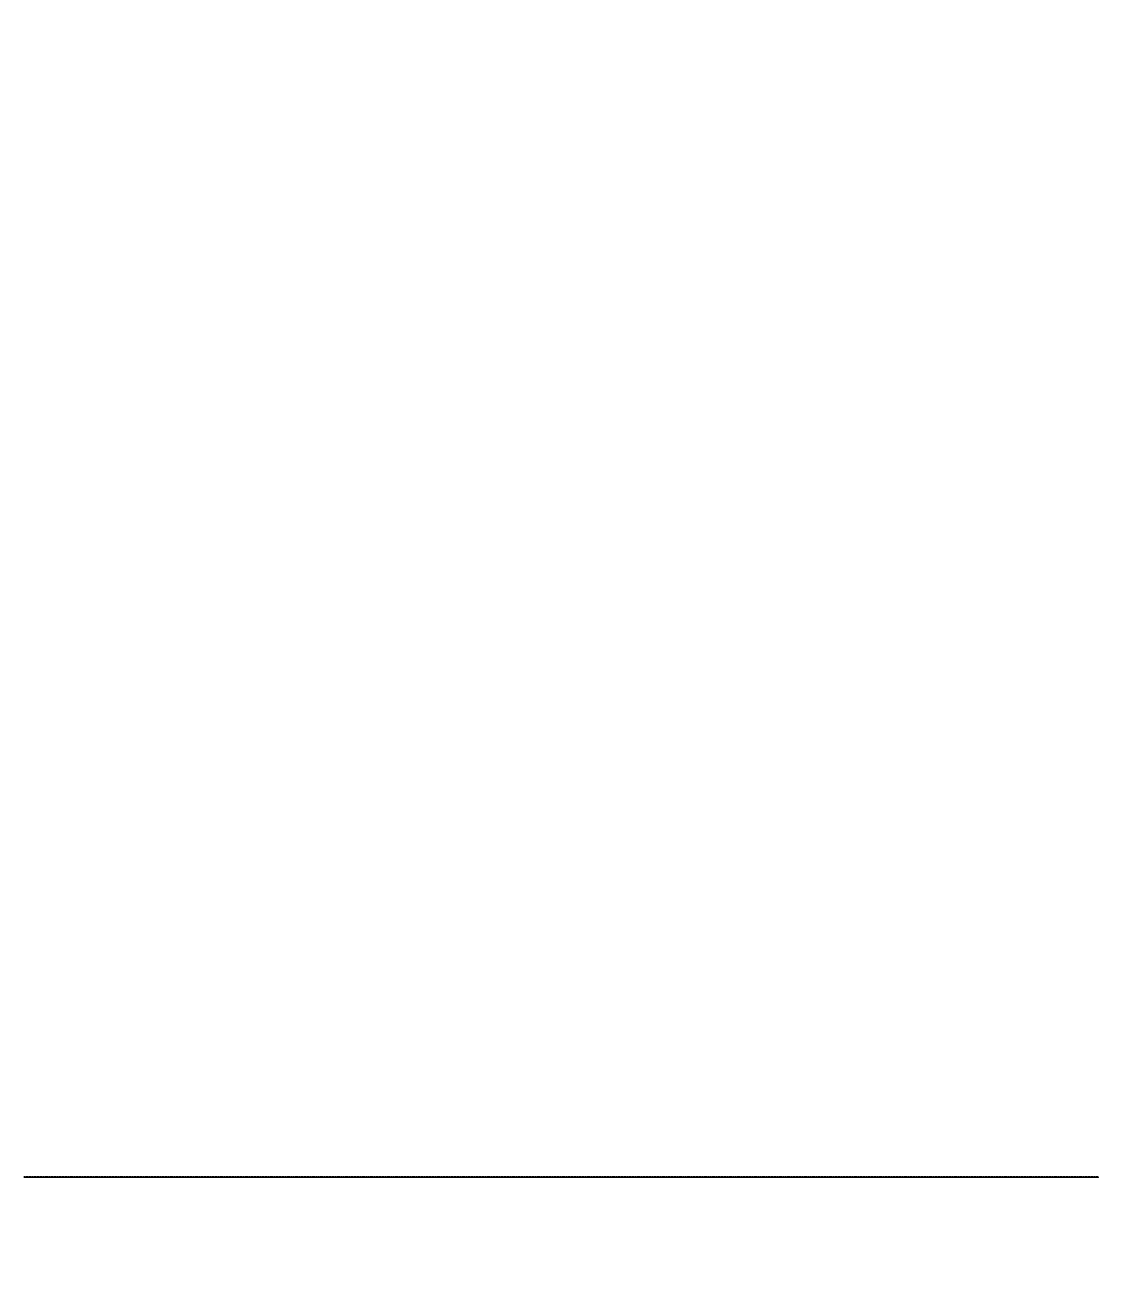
# Model space of a CAD drawing. Header units: millimetres. Extents: x 0 to 7618, y 0 to 6412.
# Drawn here: x 1889 to 2361, y 1346 to 1894 of the extents above; entities that cross this region are included whole.
import ezdxf

# ---------------------------------------------------------------- set-up
doc = ezdxf.new("R2010")
doc.units = ezdxf.units.MM
doc.styles.get("Standard").update_dxf_attribs({"font": 'arial.ttf'})
doc.dimstyles.new('ISO-25', dxfattribs={"dimtxt": 100, "dimasz": 100, "dimexe": 1.25, "dimexo": 0.625, "dimtad": 1, "dimtih": 1, "dimtoh": 1, "dimtxsty": 'Standard', "dimcen": 2.5, "dimadec": 0, "dimazin": 0, "dimtfac": 1, "dimtmove": 0, "dimatfit": 3, "dimfxl": 1, "dimfxlon": 1, "dimarcsym": 0})

# ---------------------------------------------------------------- blocks, each defined once
blk = doc.blocks.new('*D4')
at = {"color": 0, "lineweight": -2, "transparency": 16777216}
for p, q in [((1554.2, 902.31), (1554.2, 900.06)), ((1654.2, 901.31), (3557.48, 901.31)), ((3657.48, 902.31), (3657.48, 900.06))]:
    blk.add_line(p, q, dxfattribs=at)
at = {"color": 0, "transparency": 16777216}
for points in [[(1654.2, 917.97), (1654.2, 884.64), (1554.2, 901.31)], [(3557.48, 917.97), (3557.48, 884.64), (3657.48, 901.31)]]:
    blk.add_solid(points, dxfattribs=at)
at = {"layer": 'Defpoints', "color": 0, "transparency": 16777216}
for p in [(1554.2, 1594.38), (3657.48, 1547.63), (3657.48, 901.31)]:
    blk.add_point(p, dxfattribs=at)
at = {"color": 0, "transparency": 16777216, "insert": (2605.84, 966.02), "char_height": 100, "attachment_point": 5}
blk.add_mtext('2103,27 [6\'-11"]', dxfattribs=at)
blk = doc.blocks.new('*D18')
at = {"color": 0, "lineweight": -2, "transparency": 16777216}
for p, q in [((3475.51, 2734.23), (3657.48, 2859.13)), ((3657.48, 2859.13), (3657.48, 1696.15)), ((3475.51, 2735.23), (3475.51, 2734.23))]:
    blk.add_line(p, q, dxfattribs=at)
at = {"layer": 'Defpoints', "color": 0, "transparency": 16777216}
for p in [(3475.51, 2934.23), (3657.48, 2659.13), (0, 0)]:
    blk.add_point(p, dxfattribs=at)
at = {"color": 0, "transparency": 16777216, "insert": (3592.76, 2177.33), "char_height": 100, "attachment_point": 5, "rotation": 90}
blk.add_mtext('3475,51 [11\'-5"]', dxfattribs=at)

msp = doc.modelspace()

# ---------------------------------------------------------------- linework, layer by layer
msp.add_lwpolyline([(1888.528, 1387.073, 0.5205671), (1889.028, 1387.073, 0.5205671), (1889.528, 1387.073, 0.5205671), (1890.028, 1387.073, 0.5205671), (1890.528, 1387.073, 0.5205671), (1891.028, 1387.073, 0.5205671), (1891.528, 1387.073, 0.5205671), (1892.028, 1387.073, 0.5205671), (1892.528, 1387.073, 0.5205671), (1893.028, 1387.073, 0.5205671), (1893.528, 1387.073, 0.5205671), (1894.028, 1387.073, 0.5205671), (1894.528, 1387.073, 0.5205671), (1895.028, 1387.073, 0.5205671), (1895.528, 1387.073, 0.5205671), (1896.028, 1387.073, 0.5205671), (1896.528, 1387.073, 0.5205671), (1897.028, 1387.073, 0.5205671), (1897.528, 1387.073, 0.5205671), (1898.028, 1387.073, 0.5205671), (1898.528, 1387.073, 0.5205671), (1899.028, 1387.073, 0.5205671), (1899.528, 1387.073, 0.5205671), (1900.028, 1387.073, 0.5205671), (1900.528, 1387.073, 0.5205671), (1901.028, 1387.073, 0.5205671), (1901.528, 1387.073, 0.5205671), (1902.028, 1387.073, 0.5205671), (1902.528, 1387.073, 0.5205671), (1903.028, 1387.073, 0.5205671), (1903.528, 1387.073, 0.5205671), (1904.028, 1387.073, 0.5205671), (1904.528, 1387.073, 0.5205671), (1905.028, 1387.073, 0.5205671), (1905.528, 1387.073, 0.5205671), (1906.028, 1387.073, 0.5205671), (1906.528, 1387.073, 0.5205671), (1907.028, 1387.073, 0.5205671), (1907.528, 1387.073, 0.5205671), (1908.028, 1387.073, 0.5205671), (1908.528, 1387.073, 0.5205671), (1909.028, 1387.073, 0.5205671), (1909.528, 1387.073, 0.5205671), (1910.028, 1387.073, 0.5205671), (1910.528, 1387.073, 0.5205671), (1911.028, 1387.073, 0.5205671), (1911.528, 1387.073, 0.5205671), (1912.028, 1387.073, 0.5205671), (1912.528, 1387.073, 0.5205671), (1913.028, 1387.073, 0.5205671), (1913.528, 1387.073, 0.5205671), (1914.028, 1387.073, 0.5205671), (1914.528, 1387.073, 0.5205671), (1915.028, 1387.073, 0.5205671), (1915.528, 1387.073, 0.5205671), (1916.028, 1387.073, 0.5205671), (1916.528, 1387.073, 0.5205671), (1917.028, 1387.073, 0.5205671), (1917.528, 1387.073, 0.5205671), (1918.028, 1387.073, 0.5205671), (1918.528, 1387.073, 0.5205671), (1919.028, 1387.073, 0.5205671), (1919.528, 1387.073, 0.5205671), (1920.028, 1387.073, 0.5205671), (1920.528, 1387.073, 0.5205671), (1921.028, 1387.073, 0.5205671), (1921.528, 1387.073, 0.5205671), (1922.028, 1387.073, 0.5205671), (1922.528, 1387.073, 0.5205671), (1923.028, 1387.073, 0.5205671), (1923.528, 1387.073, 0.5205671), (1924.028, 1387.073, 0.5205671), (1924.528, 1387.073, 0.5205671), (1925.028, 1387.073, 0.5205671), (1925.528, 1387.073, 0.5205671), (1926.028, 1387.073, 0.5205671), (1926.528, 1387.073, 0.5205671), (1927.028, 1387.073, 0.5205671), (1927.528, 1387.073, 0.5205671), (1928.028, 1387.073, 0.5205671), (1928.528, 1387.073, 0.5205671), (1929.028, 1387.073, 0.5205671), (1929.528, 1387.073, 0.5205671), (1930.028, 1387.073, 0.5205671), (1930.528, 1387.073, 0.5205671), (1931.028, 1387.073, 0.5205671), (1931.528, 1387.073, 0.5205671), (1932.028, 1387.073, 0.5205671), (1932.528, 1387.073, 0.5205671), (1933.028, 1387.073, 0.5205671), (1933.528, 1387.073, 0.5205671), (1934.028, 1387.073, 0.5205671), (1934.528, 1387.073, 0.5205671), (1935.028, 1387.073, 0.5205671), (1935.528, 1387.073, 0.5205671), (1936.028, 1387.073, 0.5205671), (1936.528, 1387.073, 0.5205671), (1937.028, 1387.073, 0.5205671), (1937.528, 1387.073, 0.5205671), (1938.028, 1387.073, 0.5205671), (1938.528, 1387.073, 0.5205671), (1939.028, 1387.073, 0.5205671), (1939.528, 1387.073, 0.5205671), (1940.028, 1387.073, 0.5205671), (1940.528, 1387.073, 0.5205671), (1941.028, 1387.073, 0.5205671), (1941.528, 1387.073, 0.5205671), (1942.028, 1387.073, 0.5205671), (1942.528, 1387.073, 0.5205671), (1943.028, 1387.073, 0.5205671), (1943.528, 1387.073, 0.5205671), (1944.028, 1387.073, 0.5205671), (1944.528, 1387.073, 0.5205671), (1945.028, 1387.073, 0.5205671), (1945.528, 1387.073, 0.5205671), (1946.028, 1387.073, 0.5205671), (1946.528, 1387.073, 0.5205671), (1947.028, 1387.073, 0.5205671), (1947.528, 1387.073, 0.5205671), (1948.028, 1387.073, 0.5205671), (1948.528, 1387.073, 0.5205671), (1949.028, 1387.073, 0.5205671), (1949.528, 1387.073, 0.5205671), (1950.028, 1387.073, 0.5205671), (1950.528, 1387.073, 0.5205671), (1951.028, 1387.073, 0.5205671), (1951.528, 1387.073, 0.5205671), (1952.028, 1387.073, 0.5205671), (1952.528, 1387.073, 0.5205671), (1953.028, 1387.073, 0.5205671), (1953.528, 1387.073, 0.5205671), (1954.028, 1387.073, 0.5205671), (1954.528, 1387.073, 0.5205671), (1955.028, 1387.073, 0.5205671), (1955.528, 1387.073, 0.5205671), (1956.028, 1387.073, 0.5205671), (1956.528, 1387.073, 0.5205671), (1957.028, 1387.073, 0.5205671), (1957.528, 1387.073, 0.5205671), (1958.028, 1387.073, 0.5205671), (1958.528, 1387.073, 0.5205671), (1959.028, 1387.073, 0.5205671), (1959.528, 1387.073, 0.5205671), (1960.028, 1387.073, 0.5205671), (1960.528, 1387.073, 0.5205671), (1961.028, 1387.073, 0.5205671), (1961.528, 1387.073, 0.5205671), (1962.028, 1387.073, 0.5205671), (1962.528, 1387.073, 0.5205671), (1963.028, 1387.073, 0.5205671), (1963.528, 1387.073, 0.5205671), (1964.028, 1387.073, 0.5205671), (1964.528, 1387.073, 0.5205671), (1965.028, 1387.073, 0.5205671), (1965.528, 1387.073, 0.5205671), (1966.028, 1387.073, 0.5205671), (1966.528, 1387.073, 0.5205671), (1967.028, 1387.073, 0.5205671), (1967.528, 1387.073, 0.5205671), (1968.028, 1387.073, 0.5205671), (1968.528, 1387.073, 0.5205671), (1969.028, 1387.073, 0.5205671), (1969.528, 1387.073, 0.5205671), (1970.028, 1387.073, 0.5205671), (1970.528, 1387.073, 0.5205671), (1971.028, 1387.073, 0.5205671), (1971.528, 1387.073, 0.5205671), (1972.028, 1387.073, 0.5205671), (1972.528, 1387.073, 0.5205671), (1973.028, 1387.073, 0.5205671), (1973.528, 1387.073, 0.5205671), (1974.028, 1387.073, 0.5205671), (1974.528, 1387.073, 0.5205671), (1975.028, 1387.073, 0.5205671), (1975.528, 1387.073, 0.5205671), (1976.028, 1387.073, 0.5205671), (1976.528, 1387.073, 0.5205671), (1977.028, 1387.073, 0.5205671), (1977.528, 1387.073, 0.5205671), (1978.028, 1387.073, 0.5205671), (1978.528, 1387.073, 0.5205671), (1979.028, 1387.073, 0.5205671), (1979.528, 1387.073, 0.5205671), (1980.028, 1387.073, 0.5205671), (1980.528, 1387.073, 0.5205671), (1981.028, 1387.073, 0.5205671), (1981.528, 1387.073, 0.5205671), (1982.028, 1387.073, 0.5205671), (1982.528, 1387.073, 0.5205671), (1983.028, 1387.073, 0.5205671), (1983.528, 1387.073, 0.5205671), (1984.028, 1387.073, 0.5205671), (1984.528, 1387.073, 0.5205671), (1985.028, 1387.073, 0.5205671), (1985.528, 1387.073, 0.5205671), (1986.028, 1387.073, 0.5205671), (1986.528, 1387.073, 0.5205671), (1987.028, 1387.073, 0.5205671), (1987.528, 1387.073, 0.5205671), (1988.028, 1387.073, 0.5205671), (1988.528, 1387.073, 0.5205671), (1989.028, 1387.073, 0.5205671), (1989.528, 1387.073, 0.5205671), (1990.028, 1387.073, 0.5205671), (1990.528, 1387.073, 0.5205671), (1991.028, 1387.073, 0.5205671), (1991.528, 1387.073, 0.5205671), (1992.028, 1387.073, 0.5205671), (1992.528, 1387.073, 0.5205671), (1993.028, 1387.073, 0.5205671), (1993.528, 1387.073, 0.5205671), (1994.028, 1387.073, 0.5205671), (1994.528, 1387.073, 0.5205671), (1995.028, 1387.073, 0.5205671), (1995.528, 1387.073, 0.5205671), (1996.028, 1387.073, 0.5205671), (1996.528, 1387.073, 0.5205671), (1997.028, 1387.073, 0.5205671), (1997.528, 1387.073, 0.5205671), (1998.028, 1387.073, 0.5205671), (1998.528, 1387.073, 0.5205671), (1999.028, 1387.073, 0.5205671), (1999.528, 1387.073, 0.5205671), (2000.028, 1387.073, 0.5205671), (2000.528, 1387.073, 0.5205671), (2001.028, 1387.073, 0.5205671), (2001.528, 1387.073, 0.5205671), (2002.028, 1387.073, 0.5205671), (2002.528, 1387.073, 0.5205671), (2003.028, 1387.073, 0.5205671), (2003.528, 1387.073, 0.5205671), (2004.028, 1387.073, 0.5205671), (2004.528, 1387.073, 0.5205671), (2005.028, 1387.073, 0.5205671), (2005.528, 1387.073, 0.5205671), (2006.028, 1387.073, 0.5205671), (2006.528, 1387.073, 0.5205671), (2007.028, 1387.073, 0.5205671), (2007.528, 1387.073, 0.5205671), (2008.028, 1387.073, 0.5205671), (2008.528, 1387.073, 0.5205671), (2009.028, 1387.073, 0.5205671), (2009.528, 1387.073, 0.5205671), (2010.028, 1387.073, 0.5205671), (2010.528, 1387.073, 0.5205671), (2011.028, 1387.073, 0.5205671), (2011.528, 1387.073, 0.5205671), (2012.028, 1387.073, 0.5205671), (2012.528, 1387.073, 0.5205671), (2013.028, 1387.073, 0.5205671), (2013.528, 1387.073, 0.5205671), (2014.028, 1387.073, 0.5205671), (2014.528, 1387.073, 0.5205671), (2015.028, 1387.073, 0.5205671), (2015.528, 1387.073, 0.5205671), (2016.028, 1387.073, 0.5205671), (2016.528, 1387.073, 0.5205671), (2017.028, 1387.073, 0.5205671), (2017.528, 1387.073, 0.5205671), (2018.028, 1387.073, 0.5205671), (2018.528, 1387.073, 0.5205671), (2019.028, 1387.073, 0.5205671), (2019.528, 1387.073, 0.5205671), (2020.028, 1387.073, 0.5205671), (2020.528, 1387.073, 0.5205671), (2021.028, 1387.073, 0.5205671), (2021.528, 1387.073, 0.5205671), (2022.028, 1387.073, 0.5205671), (2022.528, 1387.073, 0.5205671), (2023.028, 1387.073, 0.5205671), (2023.528, 1387.073, 0.5205671), (2024.028, 1387.073, 0.5205671), (2024.528, 1387.073, 0.5205671), (2025.028, 1387.073, 0.5205671), (2025.528, 1387.073, 0.5205671), (2026.028, 1387.073, 0.5205671), (2026.528, 1387.073, 0.5205671), (2027.028, 1387.073, 0.5205671), (2027.528, 1387.073, 0.5205671), (2028.028, 1387.073, 0.5205671), (2028.528, 1387.073, 0.5205671), (2029.028, 1387.073, 0.5205671), (2029.528, 1387.073, 0.5205671), (2030.028, 1387.073, 0.5205671), (2030.528, 1387.073, 0.5205671), (2031.028, 1387.073, 0.5205671), (2031.528, 1387.073, 0.5205671), (2032.028, 1387.073, 0.5205671), (2032.528, 1387.073, 0.5205671), (2033.028, 1387.073, 0.5205671), (2033.528, 1387.073, 0.5205671), (2034.028, 1387.073, 0.5205671), (2034.528, 1387.073, 0.5205671), (2035.028, 1387.073, 0.5205671), (2035.528, 1387.073, 0.5205671), (2036.028, 1387.073, 0.5205671), (2036.528, 1387.073, 0.5205671), (2037.028, 1387.073, 0.5205671), (2037.528, 1387.073, 0.5205671), (2038.028, 1387.073, 0.5205671), (2038.528, 1387.073, 0.5205671), (2039.028, 1387.073, 0.5205671), (2039.528, 1387.073, 0.5205671), (2040.028, 1387.073, 0.5205671), (2040.528, 1387.073, 0.5205671), (2041.028, 1387.073, 0.5205671), (2041.528, 1387.073, 0.5205671), (2042.028, 1387.073, 0.5205671), (2042.528, 1387.073, 0.5205671), (2043.028, 1387.073, 0.5205671), (2043.528, 1387.073, 0.5205671), (2044.028, 1387.073, 0.5205671), (2044.528, 1387.073, 0.5205671), (2045.028, 1387.073, 0.5205671), (2045.528, 1387.073, 0.5205671), (2046.028, 1387.073, 0.5205671), (2046.528, 1387.073, 0.5205671), (2047.028, 1387.073, 0.5205671), (2047.528, 1387.073, 0.5205671), (2048.028, 1387.073, 0.5205671), (2048.528, 1387.073, 0.5205671), (2049.028, 1387.073, 0.5205671), (2049.528, 1387.073, 0.5205671), (2050.028, 1387.073, 0.5205671), (2050.528, 1387.073, 0.5205671), (2051.028, 1387.073, 0.5205671), (2051.528, 1387.073, 0.5205671), (2052.028, 1387.073, 0.5205671), (2052.528, 1387.073, 0.5205671), (2053.028, 1387.073, 0.5205671), (2053.528, 1387.073, 0.5205671), (2054.028, 1387.073, 0.5205671), (2054.528, 1387.073, 0.5205671), (2055.028, 1387.073, 0.5205671), (2055.528, 1387.073, 0.5205671), (2056.028, 1387.073, 0.5205671), (2056.528, 1387.073, 0.5205671), (2057.028, 1387.073, 0.5205671), (2057.528, 1387.073, 0.5205671), (2058.028, 1387.073, 0.5205671), (2058.528, 1387.073, 0.5205671), (2059.028, 1387.073, 0.5205671), (2059.528, 1387.073, 0.5205671), (2060.028, 1387.073, 0.5205671), (2060.528, 1387.073, 0.5205671), (2061.028, 1387.073, 0.5205671), (2061.528, 1387.073, 0.5205671), (2062.028, 1387.073, 0.5205671), (2062.528, 1387.073, 0.5205671), (2063.028, 1387.073, 0.5205671), (2063.528, 1387.073, 0.5205671), (2064.028, 1387.073, 0.5205671), (2064.528, 1387.073, 0.5205671), (2065.028, 1387.073, 0.5205671), (2065.528, 1387.073, 0.5205671), (2066.028, 1387.073, 0.5205671), (2066.528, 1387.073, 0.5205671), (2067.028, 1387.073, 0.5205671), (2067.528, 1387.073, 0.5205671), (2068.028, 1387.073, 0.5205671), (2068.528, 1387.073, 0.5205671), (2069.028, 1387.073, 0.5205671), (2069.528, 1387.073, 0.5205671), (2070.028, 1387.073, 0.5205671), (2070.528, 1387.073, 0.5205671), (2071.028, 1387.073, 0.5205671), (2071.528, 1387.073, 0.5205671), (2072.028, 1387.073, 0.5205671), (2072.528, 1387.073, 0.5205671), (2073.028, 1387.073, 0.5205671), (2073.528, 1387.073, 0.5205671), (2074.028, 1387.073, 0.5205671), (2074.528, 1387.073, 0.5205671), (2075.028, 1387.073, 0.5205671), (2075.528, 1387.073, 0.5205671), (2076.028, 1387.073, 0.5205671), (2076.528, 1387.073, 0.5205671), (2077.028, 1387.073, 0.5205671), (2077.528, 1387.073, 0.5205671), (2078.028, 1387.073, 0.5205671), (2078.528, 1387.073, 0.5205671), (2079.028, 1387.073, 0.5205671), (2079.528, 1387.073, 0.5205671), (2080.028, 1387.073, 0.5205671), (2080.528, 1387.073, 0.5205671), (2081.028, 1387.073, 0.5205671), (2081.528, 1387.073, 0.5205671), (2082.028, 1387.073, 0.5205671), (2082.528, 1387.073, 0.5205671), (2083.028, 1387.073, 0.5205671), (2083.528, 1387.073, 0.5205671), (2084.028, 1387.073, 0.5205671), (2084.528, 1387.073, 0.5205671), (2085.028, 1387.073, 0.5205671), (2085.528, 1387.073, 0.5205671), (2086.028, 1387.073, 0.5205671), (2086.528, 1387.073, 0.5205671), (2087.028, 1387.073, 0.5205671), (2087.528, 1387.073, 0.5205671), (2088.028, 1387.073, 0.5205671), (2088.528, 1387.073, 0.5205671), (2089.028, 1387.073, 0.5205671), (2089.528, 1387.073, 0.5205671), (2090.028, 1387.073, 0.5205671), (2090.528, 1387.073, 0.5205671), (2091.028, 1387.073, 0.5205671), (2091.528, 1387.073, 0.5205671), (2092.028, 1387.073, 0.5205671), (2092.528, 1387.073, 0.5205671), (2093.028, 1387.073, 0.5205671), (2093.528, 1387.073, 0.5205671), (2094.028, 1387.073, 0.5205671), (2094.528, 1387.073, 0.5205671), (2095.028, 1387.073, 0.5205671), (2095.528, 1387.073, 0.5205671), (2096.028, 1387.073, 0.5205671), (2096.528, 1387.073, 0.5205671), (2097.028, 1387.073, 0.5205671), (2097.528, 1387.073, 0.5205671), (2098.028, 1387.073, 0.5205671), (2098.528, 1387.073, 0.5205671), (2099.028, 1387.073, 0.5205671), (2099.528, 1387.073, 0.5205671), (2100.028, 1387.073, 0.5205671), (2100.528, 1387.073, 0.5205671), (2101.028, 1387.073, 0.5205671), (2101.528, 1387.073, 0.5205671), (2102.028, 1387.073, 0.5205671), (2102.528, 1387.073, 0.5205671), (2103.028, 1387.073, 0.5205671), (2103.528, 1387.073, 0.5205671), (2104.028, 1387.073, 0.5205671), (2104.528, 1387.073, 0.5205671), (2105.028, 1387.073, 0.5205671), (2105.528, 1387.073, 0.5205671), (2106.028, 1387.073, 0.5205671), (2106.528, 1387.073, 0.5205671), (2107.028, 1387.073, 0.5205671), (2107.528, 1387.073, 0.5205671), (2108.028, 1387.073, 0.5205671), (2108.528, 1387.073, 0.5205671), (2109.028, 1387.073, 0.5205671), (2109.528, 1387.073, 0.5205671), (2110.028, 1387.073, 0.5205671), (2110.528, 1387.073, 0.5205671), (2111.028, 1387.073, 0.5205671), (2111.528, 1387.073, 0.5205671), (2112.028, 1387.073, 0.5205671), (2112.528, 1387.073, 0.5205671), (2113.028, 1387.073, 0.5205671), (2113.528, 1387.073, 0.5205671), (2114.028, 1387.073, 0.5205671), (2114.528, 1387.073, 0.5205671), (2115.028, 1387.073, 0.5205671), (2115.528, 1387.073, 0.5205671), (2116.028, 1387.073, 0.5205671), (2116.528, 1387.073, 0.5205671), (2117.028, 1387.073, 0.5205671), (2117.528, 1387.073, 0.5205671), (2118.028, 1387.073, 0.5205671), (2118.528, 1387.073, 0.5205671), (2119.028, 1387.073, 0.5205671), (2119.528, 1387.073, 0.5205671), (2120.028, 1387.073, 0.5205671), (2120.528, 1387.073, 0.5205671), (2121.028, 1387.073, 0.5205671), (2121.528, 1387.073, 0.5205671), (2122.028, 1387.073, 0.5205671), (2122.528, 1387.073, 0.5205671), (2123.028, 1387.073, 0.5205671), (2123.528, 1387.073, 0.5205671), (2124.028, 1387.073, 0.5205671), (2124.528, 1387.073, 0.5205671), (2125.028, 1387.073, 0.5205671), (2125.528, 1387.073, 0.5205671), (2126.028, 1387.073, 0.5205671), (2126.528, 1387.073, 0.5205671), (2127.028, 1387.073, 0.5205671), (2127.528, 1387.073, 0.5205671), (2128.028, 1387.073, 0.5205671), (2128.528, 1387.073, 0.5205671), (2129.028, 1387.073, 0.5205671), (2129.528, 1387.073, 0.5205671), (2130.028, 1387.073, 0.5205671), (2130.528, 1387.073, 0.5205671), (2131.028, 1387.073, 0.5205671), (2131.528, 1387.073, 0.5205671), (2132.028, 1387.073, 0.5205671), (2132.528, 1387.073, 0.5205671), (2133.028, 1387.073, 0.5205671), (2133.528, 1387.073, 0.5205671), (2134.028, 1387.073, 0.5205671), (2134.528, 1387.073, 0.5205671), (2135.028, 1387.073, 0.5205671), (2135.528, 1387.073, 0.5205671), (2136.028, 1387.073, 0.5205671), (2136.528, 1387.073, 0.5205671), (2137.028, 1387.073, 0.5205671), (2137.528, 1387.073, 0.5205671), (2138.028, 1387.073, 0.5205671), (2138.528, 1387.073, 0.5205671), (2139.028, 1387.073, 0.5205671), (2139.528, 1387.073, 0.5205671), (2140.028, 1387.073, 0.5205671), (2140.528, 1387.073, 0.5205671), (2141.028, 1387.073, 0.5205671), (2141.528, 1387.073, 0.5205671), (2142.028, 1387.073, 0.5205671), (2142.528, 1387.073, 0.5205671), (2143.028, 1387.073, 0.5205671), (2143.528, 1387.073, 0.5205671), (2144.028, 1387.073, 0.5205671), (2144.528, 1387.073, 0.5205671), (2145.028, 1387.073, 0.5205671), (2145.528, 1387.073, 0.5205671), (2146.028, 1387.073, 0.5205671), (2146.528, 1387.073, 0.5205671), (2147.028, 1387.073, 0.5205671), (2147.528, 1387.073, 0.5205671), (2148.028, 1387.073, 0.5205671), (2148.528, 1387.073, 0.5205671), (2149.028, 1387.073, 0.5205671), (2149.528, 1387.073, 0.5205671), (2150.028, 1387.073, 0.5205671), (2150.528, 1387.073, 0.5205671), (2151.028, 1387.073, 0.5205671), (2151.528, 1387.073, 0.5205671), (2152.028, 1387.073, 0.5205671), (2152.528, 1387.073, 0.5205671), (2153.028, 1387.073, 0.5205671), (2153.528, 1387.073, 0.5205671), (2154.028, 1387.073, 0.5205671), (2154.528, 1387.073, 0.5205671), (2155.028, 1387.073, 0.5205671), (2155.528, 1387.073, 0.5205671), (2156.028, 1387.073, 0.5205671), (2156.528, 1387.073, 0.5205671), (2157.028, 1387.073, 0.5205671), (2157.528, 1387.073, 0.5205671), (2158.028, 1387.073, 0.5205671), (2158.528, 1387.073, 0.5205671), (2159.028, 1387.073, 0.5205671), (2159.528, 1387.073, 0.5205671), (2160.028, 1387.073, 0.5205671), (2160.528, 1387.073, 0.5205671), (2161.028, 1387.073, 0.5205671), (2161.528, 1387.073, 0.5205671), (2162.028, 1387.073, 0.5205671), (2162.528, 1387.073, 0.5205671), (2163.028, 1387.073, 0.5205671), (2163.528, 1387.073, 0.5205671), (2164.028, 1387.073, 0.5205671), (2164.528, 1387.073, 0.5205671), (2165.028, 1387.073, 0.5205671), (2165.528, 1387.073, 0.5205671), (2166.028, 1387.073, 0.5205671), (2166.528, 1387.073, 0.5205671), (2167.028, 1387.073, 0.5205671), (2167.528, 1387.073, 0.5205671), (2168.028, 1387.073, 0.5205671), (2168.528, 1387.073, 0.5205671), (2169.028, 1387.073, 0.5205671), (2169.528, 1387.073, 0.5205671), (2170.028, 1387.073, 0.5205671), (2170.528, 1387.073, 0.5205671), (2171.028, 1387.073, 0.5205671), (2171.528, 1387.073, 0.5205671), (2172.028, 1387.073, 0.5205671), (2172.528, 1387.073, 0.5205671), (2173.028, 1387.073, 0.5205671), (2173.528, 1387.073, 0.5205671), (2174.028, 1387.073, 0.5205671), (2174.528, 1387.073, 0.5205671), (2175.028, 1387.073, 0.5205671), (2175.528, 1387.073, 0.5205671), (2176.028, 1387.073, 0.5205671), (2176.528, 1387.073, 0.5205671), (2177.028, 1387.073, 0.5205671), (2177.528, 1387.073, 0.5205671), (2178.028, 1387.073, 0.5205671), (2178.528, 1387.073, 0.5205671), (2179.028, 1387.073, 0.5205671), (2179.528, 1387.073, 0.5205671), (2180.028, 1387.073, 0.5205671), (2180.528, 1387.073, 0.5205671), (2181.028, 1387.073, 0.5205671), (2181.528, 1387.073, 0.5205671), (2182.028, 1387.073, 0.5205671), (2182.528, 1387.073, 0.5205671), (2183.028, 1387.073, 0.5205671), (2183.528, 1387.073, 0.5205671), (2184.028, 1387.073, 0.5205671), (2184.528, 1387.073, 0.5205671), (2185.028, 1387.073, 0.5205671), (2185.528, 1387.073, 0.5205671), (2186.028, 1387.073, 0.5205671), (2186.528, 1387.073, 0.5205671), (2187.028, 1387.073, 0.5205671), (2187.528, 1387.073, 0.5205671), (2188.028, 1387.073, 0.5205671), (2188.528, 1387.073, 0.5205671), (2189.028, 1387.073, 0.5205671), (2189.528, 1387.073, 0.5205671), (2190.028, 1387.073, 0.5205671), (2190.528, 1387.073, 0.5205671), (2191.028, 1387.073, 0.5205671), (2191.528, 1387.073, 0.5205671), (2192.028, 1387.073, 0.5205671), (2192.528, 1387.073, 0.5205671), (2193.028, 1387.073, 0.5205671), (2193.528, 1387.073, 0.5205671), (2194.028, 1387.073, 0.5205671), (2194.528, 1387.073, 0.5205671), (2195.028, 1387.073, 0.5205671), (2195.528, 1387.073, 0.5205671), (2196.028, 1387.073, 0.5205671), (2196.528, 1387.073, 0.5205671), (2197.028, 1387.073, 0.5205671), (2197.528, 1387.073, 0.5205671), (2198.028, 1387.073, 0.5205671), (2198.528, 1387.073, 0.5205671), (2199.028, 1387.073, 0.5205671), (2199.528, 1387.073, 0.5205671), (2200.028, 1387.073, 0.5205671), (2200.528, 1387.073, 0.5205671), (2201.028, 1387.073, 0.5205671), (2201.528, 1387.073, 0.5205671), (2202.028, 1387.073, 0.5205671), (2202.528, 1387.073, 0.5205671), (2203.028, 1387.073, 0.5205671), (2203.528, 1387.073, 0.5205671), (2204.028, 1387.073, 0.5205671), (2204.528, 1387.073, 0.5205671), (2205.028, 1387.073, 0.5205671), (2205.528, 1387.073, 0.5205671), (2206.028, 1387.073, 0.5205671), (2206.528, 1387.073, 0.5205671), (2207.028, 1387.073, 0.5205671), (2207.528, 1387.073, 0.5205671), (2208.028, 1387.073, 0.5205671), (2208.528, 1387.073, 0.5205671), (2209.028, 1387.073, 0.5205671), (2209.528, 1387.073, 0.5205671), (2210.028, 1387.073, 0.5205671), (2210.528, 1387.073, 0.5205671), (2211.028, 1387.073, 0.5205671), (2211.528, 1387.073, 0.5205671), (2212.028, 1387.073, 0.5205671), (2212.528, 1387.073, 0.5205671), (2213.028, 1387.073, 0.5205671), (2213.528, 1387.073, 0.5205671), (2214.028, 1387.073, 0.5205671), (2214.528, 1387.073, 0.5205671), (2215.028, 1387.073, 0.5205671), (2215.528, 1387.073, 0.5205671), (2216.028, 1387.073, 0.5205671), (2216.528, 1387.073, 0.5205671), (2217.028, 1387.073, 0.5205671), (2217.528, 1387.073, 0.5205671), (2218.028, 1387.073, 0.5205671), (2218.528, 1387.073, 0.5205671), (2219.028, 1387.073, 0.5205671), (2219.528, 1387.073, 0.5205671), (2220.028, 1387.073, 0.5205671), (2220.528, 1387.073, 0.5205671), (2221.028, 1387.073, 0.5205671), (2221.528, 1387.073, 0.5205671), (2222.028, 1387.073, 0.5205671), (2222.528, 1387.073, 0.5205671), (2223.028, 1387.073, 0.5205671), (2223.528, 1387.073, 0.5205671), (2224.028, 1387.073, 0.5205671), (2224.528, 1387.073, 0.5205671), (2225.028, 1387.073, 0.5205671), (2225.528, 1387.073, 0.5205671), (2226.028, 1387.073, 0.5205671), (2226.528, 1387.073, 0.5205671), (2227.028, 1387.073, 0.5205671), (2227.528, 1387.073, 0.5205671), (2228.028, 1387.073, 0.5205671), (2228.528, 1387.073, 0.5205671), (2229.028, 1387.073, 0.5205671), (2229.528, 1387.073, 0.5205671), (2230.028, 1387.073, 0.5205671), (2230.528, 1387.073, 0.5205671), (2231.028, 1387.073, 0.5205671), (2231.528, 1387.073, 0.5205671), (2232.028, 1387.073, 0.5205671), (2232.528, 1387.073, 0.5205671), (2233.028, 1387.073, 0.5205671), (2233.528, 1387.073, 0.5205671), (2234.028, 1387.073, 0.5205671), (2234.528, 1387.073, 0.5205671), (2235.028, 1387.073, 0.5205671), (2235.528, 1387.073, 0.5205671), (2236.028, 1387.073, 0.5205671), (2236.528, 1387.073, 0.5205671), (2237.028, 1387.073, 0.5205671), (2237.528, 1387.073, 0.5205671), (2238.028, 1387.073, 0.5205671), (2238.528, 1387.073, 0.5205671), (2239.028, 1387.073, 0.5205671), (2239.528, 1387.073, 0.5205671), (2240.028, 1387.073, 0.5205671), (2240.528, 1387.073, 0.5205671), (2241.028, 1387.073, 0.5205671), (2241.528, 1387.073, 0.5205671), (2242.028, 1387.073, 0.5205671), (2242.528, 1387.073, 0.5205671), (2243.028, 1387.073, 0.5205671), (2243.528, 1387.073, 0.5205671), (2244.028, 1387.073, 0.5205671), (2244.528, 1387.073, 0.5205671), (2245.028, 1387.073, 0.5205671), (2245.528, 1387.073, 0.5205671), (2246.028, 1387.073, 0.5205671), (2246.528, 1387.073, 0.5205671), (2247.028, 1387.073, 0.5205671), (2247.528, 1387.073, 0.5205671), (2248.028, 1387.073, 0.5205671), (2248.528, 1387.073, 0.5205671), (2249.028, 1387.073, 0.5205671), (2249.528, 1387.073, 0.5205671), (2250.028, 1387.073, 0.5205671), (2250.528, 1387.073, 0.5205671), (2251.028, 1387.073, 0.5205671), (2251.528, 1387.073, 0.5205671), (2252.028, 1387.073, 0.5205671), (2252.528, 1387.073, 0.5205671), (2253.028, 1387.073, 0.5205671), (2253.528, 1387.073, 0.5205671), (2254.028, 1387.073, 0.5205671), (2254.528, 1387.073, 0.5205671), (2255.028, 1387.073, 0.5205671), (2255.528, 1387.073, 0.5205671), (2256.028, 1387.073, 0.5205671), (2256.528, 1387.073, 0.5205671), (2257.028, 1387.073, 0.5205671), (2257.528, 1387.073, 0.5205671), (2258.028, 1387.073, 0.5205671), (2258.528, 1387.073, 0.5205671), (2259.028, 1387.073, 0.5205671), (2259.528, 1387.073, 0.5205671), (2260.028, 1387.073, 0.5205671), (2260.528, 1387.073, 0.5205671), (2261.028, 1387.073, 0.5205671), (2261.528, 1387.073, 0.5205671), (2262.028, 1387.073, 0.5205671), (2262.528, 1387.073, 0.5205671), (2263.028, 1387.073, 0.5205671), (2263.528, 1387.073, 0.5205671), (2264.028, 1387.073, 0.5205671), (2264.528, 1387.073, 0.5205671), (2265.028, 1387.073, 0.5205671), (2265.528, 1387.073, 0.5205671), (2266.028, 1387.073, 0.5205671), (2266.528, 1387.073, 0.5205671), (2267.028, 1387.073, 0.5205671), (2267.528, 1387.073, 0.5205671), (2268.028, 1387.073, 0.5205671), (2268.528, 1387.073, 0.5205671), (2269.028, 1387.073, 0.5205671), (2269.528, 1387.073, 0.5205671), (2270.028, 1387.073, 0.5205671), (2270.528, 1387.073, 0.5205671), (2271.028, 1387.073, 0.5205671), (2271.528, 1387.073, 0.5205671), (2272.028, 1387.073, 0.5205671), (2272.528, 1387.073, 0.5205671), (2273.028, 1387.073, 0.5205671), (2273.528, 1387.073, 0.5205671), (2274.028, 1387.073, 0.5205671), (2274.528, 1387.073, 0.5205671), (2275.028, 1387.073, 0.5205671), (2275.528, 1387.073, 0.5205671), (2276.028, 1387.073, 0.5205671), (2276.528, 1387.073, 0.5205671), (2277.028, 1387.073, 0.5205671), (2277.528, 1387.073, 0.5205671), (2278.028, 1387.073, 0.5205671), (2278.528, 1387.073, 0.5205671), (2279.028, 1387.073, 0.5205671), (2279.528, 1387.073, 0.5205671), (2280.028, 1387.073, 0.5205671), (2280.528, 1387.073, 0.5205671), (2281.028, 1387.073, 0.5205671), (2281.528, 1387.073, 0.5205671), (2282.028, 1387.073, 0.5205671), (2282.528, 1387.073, 0.5205671), (2283.028, 1387.073, 0.5205671), (2283.528, 1387.073, 0.5205671), (2284.028, 1387.073, 0.5205671), (2284.528, 1387.073, 0.5205671), (2285.028, 1387.073, 0.5205671), (2285.528, 1387.073, 0.5205671), (2286.028, 1387.073, 0.5205671), (2286.528, 1387.073, 0.5205671), (2287.028, 1387.073, 0.5205671), (2287.528, 1387.073, 0.5205671), (2288.028, 1387.073, 0.5205671), (2288.528, 1387.073, 0.5205671), (2289.028, 1387.073, 0.5205671), (2289.528, 1387.073, 0.5205671), (2290.028, 1387.073, 0.5205671), (2290.528, 1387.073, 0.5205671), (2291.028, 1387.073, 0.5205671), (2291.528, 1387.073, 0.5205671), (2292.028, 1387.073, 0.5205671), (2292.528, 1387.073, 0.5205671), (2293.028, 1387.073, 0.5205671), (2293.528, 1387.073, 0.5205671), (2294.028, 1387.073, 0.5205671), (2294.528, 1387.073, 0.5205671), (2295.028, 1387.073, 0.5205671), (2295.528, 1387.073, 0.5205671), (2296.028, 1387.073, 0.5205671), (2296.528, 1387.073, 0.5205671), (2297.028, 1387.073, 0.5205671), (2297.528, 1387.073, 0.5205671), (2298.028, 1387.073, 0.5205671), (2298.528, 1387.073, 0.5205671), (2299.028, 1387.073, 0.5205671), (2299.528, 1387.073, 0.5205671), (2300.028, 1387.073, 0.5205671), (2300.528, 1387.073, 0.5205671), (2301.028, 1387.073, 0.5205671), (2301.528, 1387.073, 0.5205671), (2302.028, 1387.073, 0.5205671), (2302.528, 1387.073, 0.5205671), (2303.028, 1387.073, 0.5205671), (2303.528, 1387.073, 0.5205671), (2304.028, 1387.073, 0.5205671), (2304.528, 1387.073, 0.5205671), (2305.028, 1387.073, 0.5205671), (2305.528, 1387.073, 0.5205671), (2306.028, 1387.073, 0.5205671), (2306.528, 1387.073, 0.5205671), (2307.028, 1387.073, 0.5205671), (2307.528, 1387.073, 0.5205671), (2308.028, 1387.073, 0.5205671), (2308.528, 1387.073, 0.5205671), (2309.028, 1387.073, 0.5205671), (2309.528, 1387.073, 0.5205671), (2310.028, 1387.073, 0.5205671), (2310.528, 1387.073, 0.5205671), (2311.028, 1387.073, 0.5205671), (2311.528, 1387.073, 0.5205671), (2312.028, 1387.073, 0.5205671), (2312.528, 1387.073, 0.5205671), (2313.028, 1387.073, 0.5205671), (2313.528, 1387.073, 0.5205671), (2314.028, 1387.073, 0.5205671), (2314.528, 1387.073, 0.5205671), (2315.028, 1387.073, 0.5205671), (2315.528, 1387.073, 0.5205671), (2316.028, 1387.073, 0.5205671), (2316.528, 1387.073, 0.5205671), (2317.028, 1387.073, 0.5205671), (2317.528, 1387.073, 0.5205671), (2318.028, 1387.073, 0.5205671), (2318.528, 1387.073, 0.5205671), (2319.028, 1387.073, 0.5205671), (2319.528, 1387.073, 0.5205671), (2320.028, 1387.073, 0.5205671), (2320.528, 1387.073, 0.5205671), (2321.028, 1387.073, 0.5205671), (2321.528, 1387.073, 0.5205671), (2322.028, 1387.073, 0.5205671), (2322.528, 1387.073, 0.5205671), (2323.028, 1387.073, 0.5205671), (2323.528, 1387.073, 0.5205671), (2324.028, 1387.073, 0.5205671), (2324.528, 1387.073, 0.5205671), (2325.028, 1387.073, 0.5205671), (2325.528, 1387.073, 0.5205671), (2326.028, 1387.073, 0.5205671), (2326.528, 1387.073, 0.5205671), (2327.028, 1387.073, 0.5205671), (2327.528, 1387.073, 0.5205671), (2328.028, 1387.073, 0.5205671), (2328.528, 1387.073, 0.5205671), (2329.028, 1387.073, 0.5205671), (2329.528, 1387.073, 0.5205671), (2330.028, 1387.073, 0.5205671), (2330.528, 1387.073, 0.5205671), (2331.028, 1387.073, 0.5205671), (2331.528, 1387.073, 0.5205671), (2332.028, 1387.073, 0.5205671), (2332.528, 1387.073, 0.5205671), (2333.028, 1387.073, 0.5205671), (2333.528, 1387.073, 0.5205671), (2334.028, 1387.073, 0.5205671), (2334.528, 1387.073, 0.5205671), (2335.028, 1387.073, 0.5205671), (2335.528, 1387.073, 0.5205671), (2336.028, 1387.073, 0.5205671), (2336.528, 1387.073, 0.5205671), (2337.028, 1387.073, 0.5205671), (2337.528, 1387.073, 0.5205671), (2338.028, 1387.073, 0.5205671), (2338.528, 1387.073, 0.5205671), (2339.028, 1387.073, 0.5205671), (2339.528, 1387.073, 0.5205671), (2340.028, 1387.073, 0.5205671), (2340.528, 1387.073, 0.5205671), (2341.028, 1387.073, 0.5205671), (2341.528, 1387.073, 0.5205671), (2342.028, 1387.073, 0.5205671), (2342.528, 1387.073, 0.5205671), (2343.028, 1387.073, 0.5205671), (2343.528, 1387.073, 0.5205671), (2344.028, 1387.073, 0.5205671), (2344.528, 1387.073, 0.5205671), (2345.028, 1387.073, 0.5205671), (2345.528, 1387.073, 0.5205671), (2346.028, 1387.073, 0.5205671), (2346.528, 1387.073, 0.5205671), (2347.028, 1387.073, 0.5205671), (2347.528, 1387.073, 0.5205671), (2348.028, 1387.073, 0.5205671), (2348.528, 1387.073, 0.5205671), (2349.028, 1387.073, 0.5205671), (2349.528, 1387.073, 0.5205671), (2350.028, 1387.073, 0.5205671), (2350.528, 1387.073, 0.5205671), (2351.028, 1387.073, 0.5205671), (2351.528, 1387.073, 0.5205671), (2352.028, 1387.073, 0.5205671), (2352.528, 1387.073, 0.5205671), (2353.028, 1387.073, 0.5205671), (2353.528, 1387.073, 0.5205671), (2354.028, 1387.073, 0.5205671), (2354.528, 1387.073, 0.5205671), (2355.028, 1387.073, 0.5205671), (2355.528, 1387.073, 0.5205671), (2356.028, 1387.073, 0.5205671), (2356.528, 1387.073, 0.5205671), (2357.028, 1387.073, 0.5205671), (2357.528, 1387.073, 0.5205671), (2358.028, 1387.073, 0.5205671), (2358.528, 1387.073, 0.5205671), (2359.028, 1387.073, 0.5205671), (2359.528, 1387.073, 0.5205671), (2360.028, 1387.073, 0.5205671), (2360.528, 1387.073, 0.5205671), (2361.028, 1387.073, 0.5205671), (2361.528, 1387.073, 0.5205671)], format="xyb")

# ---------------------------------------------------------------- dimensions: what is measured, and where the dimension line sits
dim = msp.add_ordinate_dim(feature_location=(3475.506, 2934.23), offset=(181.97, -275.105), dtype=1, origin=(0, 0), dimstyle='ISO-25')
dim.commit()
dim.dimension.update_dxf_attribs({"geometry": '*D18', "text_midpoint": (3592.764, 2177.327)})
dim = msp.add_linear_dim(base=(3657.475, 901.308), p1=(1554.203, 1594.383), p2=(3657.475, 1547.625), dimstyle='ISO-25')
dim.commit()
dim.dimension.update_dxf_attribs({"geometry": '*D4', "text_midpoint": (2605.839, 966.019)})

doc.saveas('drawing.dxf')
